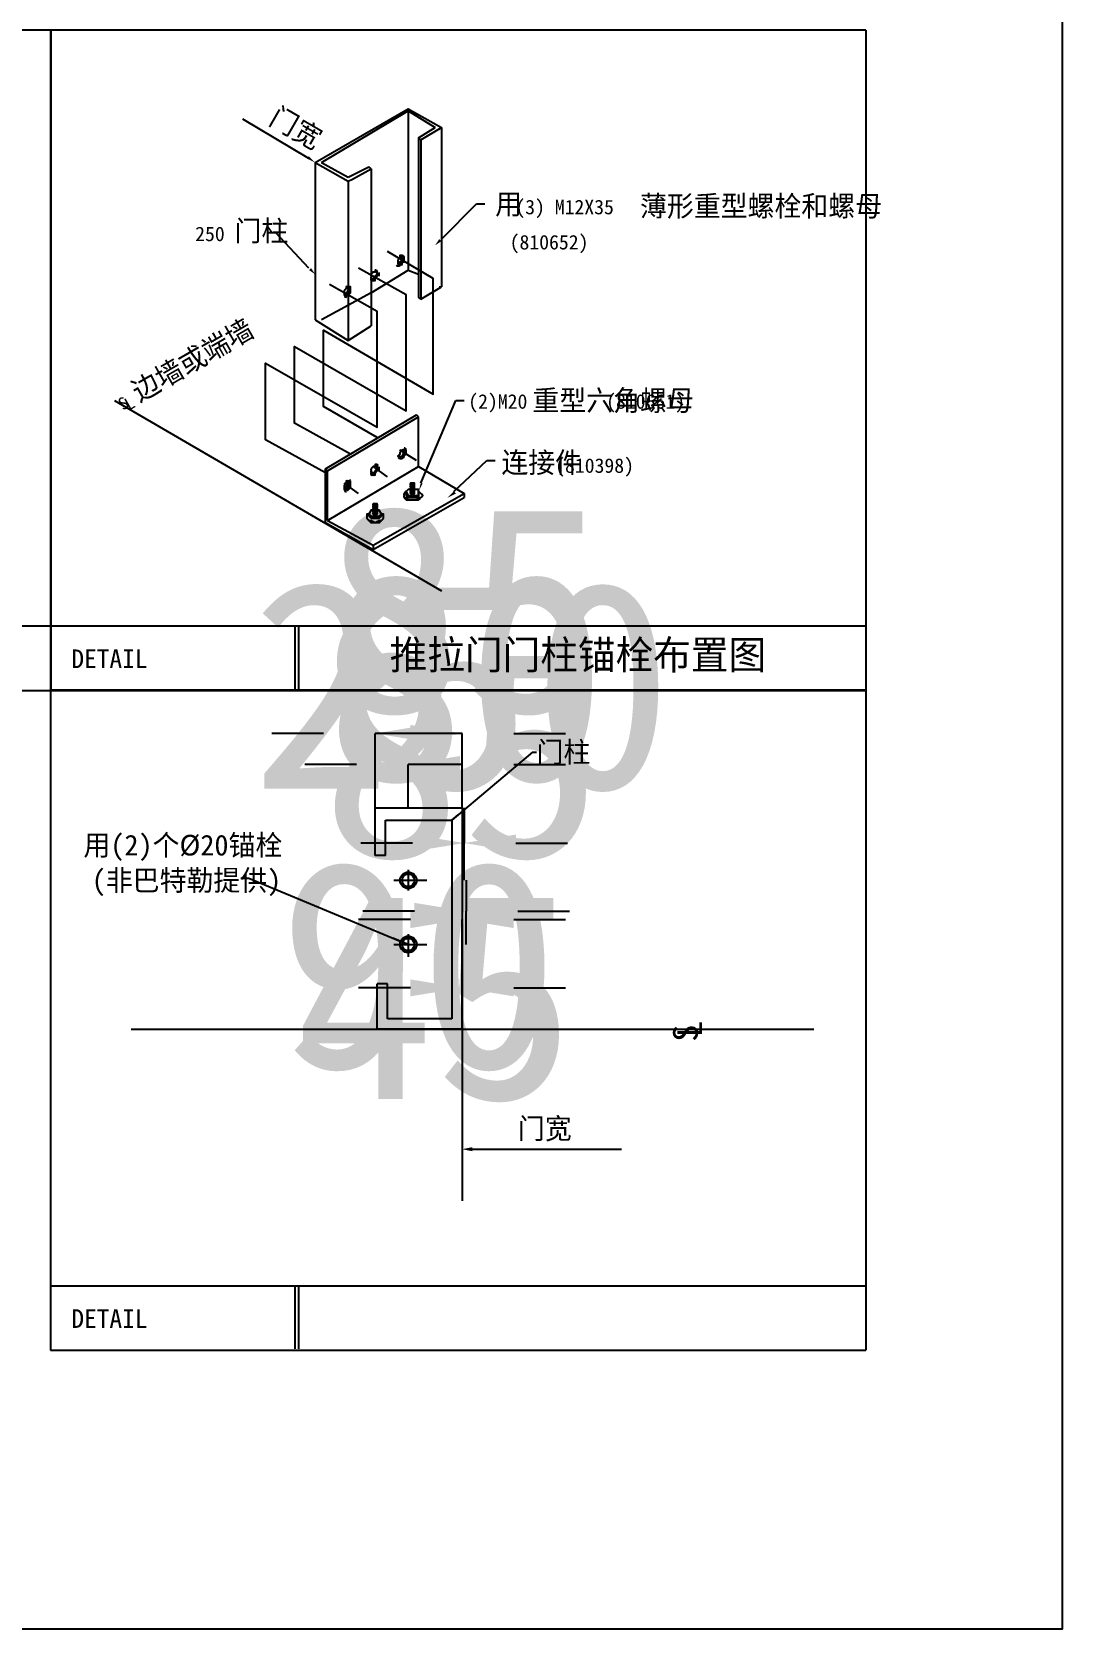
# Model space of a CAD drawing. Header units: metres. Extents: x -1.3 to 16, y 0.4 to 12.6.
# Drawn here: x 11 to 15.98, y 0.36 to 8.08 of the extents above; entities that cross this region are included whole.
import ezdxf

# ---------------------------------------------------------------- set-up
doc = ezdxf.new("R2010")
doc.units = ezdxf.units.M
for name, color, linetype in [('CALL', 1, 'Continuous'), ('CHNOTE', 2, 'Continuous'), ('CTRL', 5, 'Continuous'), ('DIMS-PRIM', 2, 'Continuous'), ('HIDL', 3, 'Continuous'), ('HZ', 2, 'Continuous'), ('NOTE', 4, 'Continuous'), ('STRL', 2, 'Continuous'), ('TTLB-SHBD', 1, 'Continuous')]:
    doc.layers.add(name, color=color, linetype=linetype)
doc.dimstyles.get("Standard").update_dxf_attribs({"dimtxt": 2.5, "dimasz": 2.5, "dimexe": 1.25, "dimexo": 0.625, "dimtad": 1, "dimcen": 2.5, "dimazin": 3, "dimtfac": 1, "dimtmove": 0, "dimatfit": 3})

# ---------------------------------------------------------------- blocks, each defined once
blk = doc.blocks.new('DETBLK')
at = {"layer": 'TTLB-SHBD'}
for p, q in [((6.57, 0), (0, 0)), ((0, 0), (0, -5.32)), ((6.57, 0), (6.57, -5.32)), ((0, -4.8), (6.57, -4.8)), ((1.97, -4.8), (1.97, -5.31)), ((2, -4.8), (2, -5.31)), ((0, -5.32), (6.57, -5.32))]:
    blk.add_line(p, q, dxfattribs=at)
blk.add_text('DETAIL ', height=0.15, dxfattribs=at).set_placement((0.17, -5.14))
blk = doc.blocks.new('SL')
at = {"layer": 'CALL'}
for s, p in [('S', (-0.03, -0.03)), ('L', (-0.02, -0.04))]:
    blk.add_text(s, height=0.06, dxfattribs=at).set_placement(p)
blk = doc.blocks.new('DARROW')
blk.add_lwpolyline([(0, 0), (-1, 0)])
blk = doc.blocks.new('ARROW')
blk.add_lwpolyline([(0, 0), (1, 0)])
blk = doc.blocks.new('_CLOSEDFILLED')
at = {"color": 0, "linetype": 'BYBLOCK'}
blk.add_solid([(-1, 0.164), (0, 0), (-1, -0.164)], dxfattribs=at)
blk = doc.blocks.new('*D7')
for p, q in [((12.41, 4.69), (12.16, 4.69)), ((12.66, 4.33), (12.66, 4.69)), ((13.08, 4.69), (12.66, 4.69)), ((13.08, 4.33), (13.08, 4.69)), ((13.33, 4.69), (13.58, 4.69))]:
    blk.add_line(p, q)
at = {"layer": 'Defpoints'}
for p in [(13.08, 4.69), (12.66, 4.33), (13.08, 4.33)]:
    blk.add_point(p, dxfattribs=at)
at = {"layer": 'NOTE', "xscale": 0.25, "yscale": 0.25, "rotation": 180}
blk.add_blockref('_CLOSEDFILLED', (12.66, 4.69), dxfattribs=at)
at = {"layer": 'NOTE', "xscale": 0.25, "yscale": 0.25}
blk.add_blockref('_CLOSEDFILLED', (13.08, 4.69), dxfattribs=at)
at = {"layer": 'NOTE', "insert": (12.87, 3.565), "char_height": 1, "attachment_point": 5}
blk.add_mtext('90', dxfattribs=at)
blk = doc.blocks.new('*D8')
for p, q in [((13.08, 4.33), (13.08, 3.79)), ((12.83, 3.79), (12.58, 3.79)), ((13.08, 3.26), (13.08, 3.79)), ((13.08, 3.79), (13.08, 3.79)), ((13.33, 3.79), (13.58, 3.79))]:
    blk.add_line(p, q)
at = {"layer": 'Defpoints'}
for p in [(13.08, 4.33), (13.08, 3.79), (13.08, 3.26)]:
    blk.add_point(p, dxfattribs=at)
at = {"layer": 'NOTE', "xscale": 0.25, "yscale": 0.25}
blk.add_blockref('_CLOSEDFILLED', (13.08, 3.79), dxfattribs=at)
at = {"layer": 'NOTE', "xscale": 0.25, "yscale": 0.25, "rotation": 180}
blk.add_blockref('_CLOSEDFILLED', (13.08, 3.79), dxfattribs=at)
at = {"layer": 'NOTE', "insert": (13.08, 4.915), "char_height": 1, "attachment_point": 5}
blk.add_mtext('250', dxfattribs=at)
blk = doc.blocks.new('*D9')
for p, q in [((13.08, 3.67), (13.08, 3.46)), ((12.83, 3.46), (12.58, 3.46)), ((13.08, 3.26), (13.08, 3.46)), ((13.08, 3.46), (13.08, 3.46)), ((13.33, 3.46), (13.58, 3.46))]:
    blk.add_line(p, q)
at = {"layer": 'Defpoints'}
for p in [(13.08, 3.67), (13.08, 3.46), (13.08, 3.26)]:
    blk.add_point(p, dxfattribs=at)
at = {"layer": 'STRL', "xscale": 0.25, "yscale": 0.25}
blk.add_blockref('_CLOSEDFILLED', (13.08, 3.46), dxfattribs=at)
at = {"layer": 'STRL', "xscale": 0.25, "yscale": 0.25, "rotation": 180}
blk.add_blockref('_CLOSEDFILLED', (13.08, 3.46), dxfattribs=at)
at = {"layer": 'STRL', "insert": (13.08, 4.585), "char_height": 1, "attachment_point": 5}
blk.add_mtext('85', dxfattribs=at)
blk = doc.blocks.new('*D10')
for p, q in [((13.1, 3.98), (13.1, 3.83)), ((12.85, 3.83), (12.6, 3.83)), ((13.1, 3.67), (13.1, 3.83)), ((13.1, 3.83), (13.1, 3.83)), ((13.35, 3.83), (13.6, 3.83))]:
    blk.add_line(p, q)
at = {"layer": 'Defpoints'}
for p in [(13.1, 3.98), (13.1, 3.83), (13.1, 3.67)]:
    blk.add_point(p, dxfattribs=at)
at = {"layer": 'STRL', "xscale": 0.25, "yscale": 0.25}
blk.add_blockref('_CLOSEDFILLED', (13.1, 3.83), dxfattribs=at)
at = {"layer": 'STRL', "xscale": 0.25, "yscale": 0.25, "rotation": 180}
blk.add_blockref('_CLOSEDFILLED', (13.1, 3.83), dxfattribs=at)
at = {"layer": 'STRL', "insert": (13.1, 4.955), "char_height": 1, "attachment_point": 5}
blk.add_mtext('80', dxfattribs=at)
blk = doc.blocks.new('*D11')
for p, q in [((13.09, 4.33), (13.09, 4.16)), ((12.84, 4.16), (12.59, 4.16)), ((13.09, 3.98), (13.09, 4.16)), ((13.09, 4.16), (13.09, 4.16)), ((13.34, 4.16), (13.59, 4.16))]:
    blk.add_line(p, q)
at = {"layer": 'Defpoints'}
for p in [(13.09, 4.33), (13.09, 4.16), (13.09, 3.98)]:
    blk.add_point(p, dxfattribs=at)
at = {"layer": 'STRL', "xscale": 0.25, "yscale": 0.25}
blk.add_blockref('_CLOSEDFILLED', (13.09, 4.16), dxfattribs=at)
at = {"layer": 'STRL', "xscale": 0.25, "yscale": 0.25, "rotation": 180}
blk.add_blockref('_CLOSEDFILLED', (13.09, 4.16), dxfattribs=at)
at = {"layer": 'STRL', "insert": (13.09, 5.285), "char_height": 1, "attachment_point": 5}
blk.add_mtext('85', dxfattribs=at)
blk = doc.blocks.new('*D12')
for p, q in [((12.57, 4.54), (12.32, 4.54)), ((12.82, 4.33), (12.82, 4.54)), ((13.08, 4.54), (12.82, 4.54)), ((13.08, 4.33), (13.08, 4.54)), ((13.33, 4.54), (13.58, 4.54))]:
    blk.add_line(p, q)
at = {"layer": 'Defpoints'}
for p in [(13.08, 4.54), (12.82, 4.33), (13.08, 4.33)]:
    blk.add_point(p, dxfattribs=at)
at = {"layer": 'STRL', "xscale": 0.25, "yscale": 0.25, "rotation": 180}
blk.add_blockref('_CLOSEDFILLED', (12.82, 4.54), dxfattribs=at)
at = {"layer": 'STRL', "xscale": 0.25, "yscale": 0.25}
blk.add_blockref('_CLOSEDFILLED', (13.08, 4.54), dxfattribs=at)
at = {"layer": 'STRL', "insert": (12.95, 3.415), "char_height": 1, "attachment_point": 5}
blk.add_mtext('45', dxfattribs=at)

msp = doc.modelspace()

# ---------------------------------------------------------------- linework, layer by layer
for p, q in [((12.42, 5.97), (12.86, 6.23)), ((12.43, 5.96), (12.87, 6.22)), ((12.87, 5.98), (12.87, 6.22)), ((12.42, 5.71), (12.42, 5.97)), ((12.43, 5.72), (12.43, 5.96)), ((12.87, 5.98), (13.09, 5.85)), ((12.65, 5.6), (13.09, 5.85)), ((12.65, 5.58), (13.09, 5.83)), ((12.43, 5.72), (12.65, 5.6)), ((12.42, 5.71), (12.65, 5.58))]:
    msp.add_line(p, q)
for points in [[(12.37, 7.45), (12.82, 7.71), (12.98, 7.62)], [(12.4, 7.45), (12.82, 7.7), (12.95, 7.62)], [(12.82, 7.7), (12.82, 6.93)], [(12.87, 7.57), (12.95, 7.62)], [(12.87, 7.57), (12.87, 6.8)], [(12.88, 7.56), (12.87, 7.57)], [(12.88, 7.56), (12.98, 7.62)], [(12.97, 7.61), (12.98, 7.62)], [(12.98, 7.62), (12.98, 6.85)], [(12.88, 7.56), (12.88, 6.79)], [(12.37, 7.45), (12.37, 6.69)], [(12.37, 7.45), (12.53, 7.36)], [(12.4, 7.45), (12.53, 7.38)], [(12.53, 7.38), (12.63, 7.43)], [(12.55, 7.37), (12.64, 7.42)], [(12.64, 7.42), (12.63, 7.43)], [(12.64, 7.42), (12.64, 6.66)], [(12.53, 7.36), (12.55, 7.37)], [(12.53, 7.36), (12.53, 6.59)], [(12.64, 6.82), (12.82, 6.93), (12.87, 6.91)], [(12.88, 6.79), (12.87, 6.8)], [(12.88, 6.79), (12.98, 6.85)], [(12.97, 6.85), (12.98, 6.85)], [(12.37, 6.69), (12.53, 6.59)], [(12.53, 6.59), (12.64, 6.66)], [(12.87, 6.22), (12.86, 6.23)], [(12.43, 5.96), (12.42, 5.97)], [(12.43, 5.72), (12.87, 5.98)], [(12.83, 5.87), (12.82, 5.87), (12.81, 5.86)], [(12.81, 5.86), (12.82, 5.84), (12.87, 5.84), (12.87, 5.86), (12.87, 5.87), (12.85, 5.87)], [(12.81, 5.86), (12.81, 5.84)], [(12.81, 5.84), (12.82, 5.83), (12.87, 5.83), (12.87, 5.84)], [(12.82, 5.84), (12.82, 5.83)], [(12.87, 5.86), (12.87, 5.84)], [(12.87, 5.84), (12.87, 5.83)], [(13.09, 5.85), (13.09, 5.83)], [(12.65, 5.77), (12.64, 5.77), (12.63, 5.75)], [(12.63, 5.75), (12.64, 5.74), (12.68, 5.74), (12.69, 5.75), (12.68, 5.77), (12.67, 5.77)], [(12.63, 5.75), (12.63, 5.74)], [(12.63, 5.74), (12.64, 5.73), (12.68, 5.73), (12.69, 5.74)], [(12.64, 5.74), (12.64, 5.73)], [(12.68, 5.74), (12.68, 5.73)], [(12.69, 5.75), (12.69, 5.74)], [(12.65, 5.6), (12.65, 5.58)]]:
    msp.add_lwpolyline(points)
for points in [[(12.77, 6.98, 0.06), (12.77, 6.97, 0.07), (12.77, 6.97, 0.11), (12.77, 6.96, 0.16), (12.77, 6.96, 0.16), (12.78, 6.95, 0.11), (12.78, 6.96, 0.07), (12.79, 6.96, 0.06), (12.79, 6.97, 0.06), (12.8, 6.98, 0.07), (12.8, 6.99, 0.11), (12.8, 6.99, 0.16), (12.79, 7, 0.16), (12.79, 7, 0.11), (12.78, 7, 0.07), (12.78, 6.99, 0.06)], [(12.78, 6.97, -0.07), (12.78, 6.96, -0.11), (12.77, 6.96, -0.04), (12.77, 6.96, 0.11), (12.77, 6.96, 0.16), (12.78, 6.95, 0.11), (12.78, 6.96, 0.07), (12.79, 6.96, 0.06), (12.79, 6.97, 0.06), (12.8, 6.98, 0.07), (12.8, 6.99, 0.11), (12.8, 6.99, 0.16), (12.79, 7, 0.11), (12.79, 7, -0.04), (12.79, 7, -0.11), (12.79, 6.99, -0.07), (12.79, 6.98, -0.06), (12.79, 6.97, -0.06)], [(12.64, 6.91, 0.06), (12.64, 6.9, 0.07), (12.64, 6.89, 0.11), (12.64, 6.89, 0.16), (12.64, 6.88, 0.16), (12.65, 6.88, 0.11), (12.66, 6.88, 0.07), (12.66, 6.89, 0.06), (12.67, 6.9, 0.06), (12.67, 6.91, 0.07), (12.67, 6.91, 0.11), (12.67, 6.92, 0.16), (12.67, 6.92, 0.16), (12.66, 6.93, 0.11), (12.66, 6.92, 0.07), (12.65, 6.92, 0.06)], [(12.52, 6.82, -0.07), (12.52, 6.81, -0.11), (12.51, 6.81, -0.04), (12.51, 6.81, 0.11), (12.51, 6.81, 0.16), (12.52, 6.8, 0.11), (12.52, 6.81, 0.07), (12.53, 6.81, 0.06), (12.54, 6.82, 0.06), (12.54, 6.83, 0.07), (12.54, 6.84, 0.11), (12.54, 6.84, 0.16), (12.54, 6.85, 0.11), (12.53, 6.85, -0.04), (12.53, 6.85, -0.11), (12.53, 6.84, -0.07), (12.53, 6.83, -0.06), (12.53, 6.82, -0.06)], [(12.78, 6.05, 0.06), (12.78, 6.04, 0.07), (12.77, 6.03, 0.11), (12.78, 6.03, 0.16), (12.78, 6.02, 0.16), (12.78, 6.02, 0.11), (12.79, 6.02, 0.07), (12.8, 6.03, 0.06), (12.8, 6.04, 0.06), (12.81, 6.04, 0.07), (12.81, 6.05, 0.11), (12.81, 6.06, 0.16), (12.8, 6.06, 0.16), (12.8, 6.06, 0.11), (12.79, 6.06, 0.07), (12.79, 6.06, 0.06)], [(12.79, 6.03, -0.07), (12.79, 6.03, -0.11), (12.78, 6.02, -0.04), (12.78, 6.02, 0.11), (12.78, 6.02, 0.16), (12.78, 6.02, 0.11), (12.79, 6.02, 0.07), (12.8, 6.03, 0.06), (12.8, 6.04, 0.06), (12.81, 6.04, 0.07), (12.81, 6.05, 0.11), (12.81, 6.06, 0.16), (12.8, 6.06, 0.11), (12.8, 6.06, -0.04), (12.8, 6.06, -0.11), (12.8, 6.06, -0.07), (12.8, 6.05, -0.06), (12.8, 6.04, -0.06)], [(12.64, 5.97, 0.06), (12.64, 5.96, 0.07), (12.64, 5.95, 0.11), (12.64, 5.95, 0.16), (12.64, 5.94, 0.16), (12.65, 5.94, 0.11), (12.66, 5.94, 0.07), (12.66, 5.95, 0.06), (12.67, 5.96, 0.06), (12.67, 5.97, 0.07), (12.67, 5.97, 0.11), (12.67, 5.98, 0.16), (12.67, 5.99, 0.16), (12.66, 5.99, 0.11), (12.66, 5.98, 0.07), (12.65, 5.98, 0.06)], [(12.66, 5.95, -0.07), (12.65, 5.95, -0.11), (12.64, 5.95, -0.04), (12.64, 5.95, 0.11), (12.64, 5.94, 0.16), (12.65, 5.94, 0.11), (12.66, 5.94, 0.07), (12.66, 5.95, 0.06), (12.67, 5.96, 0.06), (12.67, 5.97, 0.07), (12.67, 5.97, 0.11), (12.67, 5.98, 0.16), (12.67, 5.99, 0.11), (12.66, 5.99, -0.04), (12.67, 5.99, -0.11), (12.67, 5.98, -0.07), (12.67, 5.97, -0.06), (12.66, 5.96, -0.06)], [(12.51, 5.89, 0.06), (12.51, 5.89, 0.07), (12.51, 5.88, 0.11), (12.51, 5.87, 0.16), (12.51, 5.87, 0.16), (12.52, 5.87, 0.11), (12.52, 5.87, 0.07), (12.53, 5.87, 0.06), (12.54, 5.88, 0.06), (12.54, 5.89, 0.07), (12.54, 5.9, 0.11), (12.54, 5.91, 0.16), (12.54, 5.91, 0.16), (12.53, 5.91, 0.11), (12.52, 5.91, 0.07), (12.52, 5.9, 0.06)], [(12.52, 5.88, -0.07), (12.52, 5.87, -0.11), (12.51, 5.87, -0.04), (12.51, 5.87, 0.11), (12.51, 5.87, 0.16), (12.52, 5.87, 0.11), (12.52, 5.87, 0.07), (12.53, 5.87, 0.06), (12.54, 5.88, 0.06), (12.54, 5.89, 0.07), (12.54, 5.9, 0.11), (12.54, 5.91, 0.16), (12.54, 5.91, 0.11), (12.53, 5.91, -0.04), (12.53, 5.91, -0.11), (12.53, 5.9, -0.07), (12.53, 5.89, -0.06), (12.53, 5.88, -0.06)], [(12.84, 5.9, 0.06), (12.84, 5.9, 0.07), (12.83, 5.9, 0.11), (12.83, 5.9, 0.16), (12.83, 5.9, 0.16), (12.83, 5.89, 0.11), (12.83, 5.89, 0.07), (12.84, 5.89, 0.06), (12.84, 5.89, 0.06), (12.85, 5.89, 0.07), (12.85, 5.89, 0.11), (12.85, 5.89, 0.16), (12.85, 5.9, 0.16), (12.85, 5.9, 0.11), (12.85, 5.9, 0.07), (12.85, 5.9, 0.06)], [(12.84, 5.89, 0.06), (12.84, 5.89, 0.07), (12.83, 5.89, 0.11), (12.83, 5.89, 0.16), (12.83, 5.88, 0.16), (12.83, 5.88, 0.11), (12.83, 5.88, 0.07), (12.84, 5.88, 0.06), (12.84, 5.88, 0.06), (12.85, 5.88, 0.07), (12.85, 5.88, 0.11), (12.85, 5.88, 0.16), (12.85, 5.88, 0.16), (12.85, 5.89, 0.11), (12.85, 5.89, 0.07), (12.85, 5.89, 0.06)], [(12.84, 5.88, 0.06), (12.84, 5.88, 0.07), (12.83, 5.88, 0.11), (12.83, 5.88, 0.16), (12.83, 5.87, 0.16), (12.83, 5.87, 0.11), (12.83, 5.87, 0.07), (12.84, 5.87, 0.06), (12.84, 5.87, 0.06), (12.85, 5.87, 0.07), (12.85, 5.87, 0.11), (12.85, 5.87, 0.16), (12.85, 5.87, 0.16), (12.85, 5.88, 0.11), (12.85, 5.88, 0.07), (12.85, 5.88, 0.06)], [(12.84, 5.87, 0.06), (12.84, 5.87, 0.07), (12.83, 5.87, 0.11), (12.83, 5.87, 0.16), (12.83, 5.87, 0.16), (12.83, 5.86, 0.11), (12.83, 5.86, 0.07), (12.84, 5.86, 0.06), (12.84, 5.86, 0.06), (12.85, 5.86, 0.07), (12.85, 5.86, 0.11), (12.85, 5.86, 0.16), (12.85, 5.87, 0.16), (12.85, 5.87, 0.11), (12.85, 5.87, 0.07), (12.85, 5.87, 0.06)], [(12.84, 5.9, 0.06), (12.84, 5.9, 0.07), (12.83, 5.9, 0.11), (12.83, 5.89, 0.16), (12.83, 5.89, 0.16), (12.83, 5.89, 0.11), (12.83, 5.89, 0.07), (12.84, 5.89, 0.06), (12.84, 5.88, 0.06), (12.85, 5.89, 0.07), (12.85, 5.89, 0.11), (12.85, 5.89, 0.16), (12.85, 5.89, 0.16), (12.85, 5.89, 0.11), (12.85, 5.9, 0.07), (12.85, 5.9, 0.06)], [(12.84, 5.89, 0.06), (12.84, 5.89, 0.07), (12.83, 5.89, 0.11), (12.83, 5.89, 0.16), (12.83, 5.89, 0.16), (12.83, 5.89, 0.11), (12.83, 5.88, 0.07), (12.84, 5.88, 0.06), (12.84, 5.88, 0.06), (12.85, 5.88, 0.07), (12.85, 5.88, 0.11), (12.85, 5.89, 0.16), (12.85, 5.89, 0.16), (12.85, 5.89, 0.11), (12.85, 5.89, 0.07), (12.85, 5.89, 0.06)], [(12.84, 5.89, 0.06), (12.84, 5.89, 0.07), (12.83, 5.88, 0.11), (12.83, 5.88, 0.16), (12.83, 5.88, 0.16), (12.83, 5.88, 0.11), (12.83, 5.87, 0.07), (12.84, 5.87, 0.06), (12.84, 5.87, 0.06), (12.85, 5.87, 0.07), (12.85, 5.87, 0.11), (12.85, 5.88, 0.16), (12.85, 5.88, 0.16), (12.85, 5.88, 0.11), (12.85, 5.88, 0.07), (12.85, 5.89, 0.06)], [(12.84, 5.88, 0.06), (12.84, 5.88, 0.07), (12.83, 5.88, 0.11), (12.83, 5.87, 0.16), (12.83, 5.87, 0.16), (12.83, 5.87, 0.11), (12.83, 5.87, 0.07), (12.84, 5.86, 0.06), (12.84, 5.86, 0.06), (12.85, 5.86, 0.07), (12.85, 5.87, 0.11), (12.85, 5.87, 0.16), (12.85, 5.87, 0.16), (12.85, 5.87, 0.11), (12.85, 5.88, 0.07), (12.85, 5.88, 0.06)], [(12.84, 5.87, 0.06), (12.84, 5.87, 0.07), (12.83, 5.87, 0.11), (12.83, 5.86, 0.16), (12.83, 5.86, 0.16), (12.83, 5.86, 0.11), (12.83, 5.86, 0.07), (12.84, 5.86, 0.06), (12.84, 5.86, 0.06), (12.85, 5.86, 0.07), (12.85, 5.86, 0.11), (12.85, 5.86, 0.16), (12.85, 5.86, 0.16), (12.85, 5.86, 0.11), (12.85, 5.87, 0.07), (12.85, 5.87, 0.06)], [(12.84, 5.87, 0.06), (12.84, 5.86, 0.07), (12.83, 5.86, 0.11), (12.83, 5.86, 0.16), (12.83, 5.86, 0.16), (12.83, 5.86, 0.11), (12.83, 5.85, 0.07), (12.84, 5.85, 0.06), (12.84, 5.85, 0.06), (12.85, 5.85, 0.07), (12.85, 5.85, 0.11), (12.85, 5.86, 0.16), (12.85, 5.86, 0.16), (12.85, 5.86, 0.11), (12.85, 5.86, 0.07), (12.85, 5.86, 0.06)], [(12.66, 5.8, 0.06), (12.66, 5.8, 0.07), (12.65, 5.8, 0.11), (12.65, 5.79, 0.16), (12.65, 5.79, 0.16), (12.65, 5.79, 0.11), (12.65, 5.79, 0.07), (12.66, 5.78, 0.06), (12.66, 5.78, 0.06), (12.67, 5.78, 0.07), (12.67, 5.79, 0.11), (12.67, 5.79, 0.16), (12.67, 5.79, 0.16), (12.67, 5.79, 0.11), (12.67, 5.8, 0.07), (12.67, 5.8, 0.06)], [(12.66, 5.79, 0.06), (12.66, 5.79, 0.07), (12.65, 5.79, 0.11), (12.65, 5.79, 0.16), (12.65, 5.79, 0.16), (12.65, 5.78, 0.11), (12.65, 5.78, 0.07), (12.66, 5.78, 0.06), (12.66, 5.78, 0.06), (12.67, 5.78, 0.07), (12.67, 5.78, 0.11), (12.67, 5.78, 0.16), (12.67, 5.79, 0.16), (12.67, 5.79, 0.11), (12.67, 5.79, 0.07), (12.67, 5.79, 0.06)], [(12.66, 5.79, 0.06), (12.66, 5.79, 0.07), (12.65, 5.79, 0.11), (12.65, 5.79, 0.16), (12.65, 5.78, 0.16), (12.65, 5.78, 0.11), (12.65, 5.78, 0.07), (12.66, 5.78, 0.06), (12.66, 5.78, 0.06), (12.67, 5.78, 0.07), (12.67, 5.78, 0.11), (12.67, 5.78, 0.16), (12.67, 5.78, 0.16), (12.67, 5.79, 0.11), (12.67, 5.79, 0.07), (12.67, 5.79, 0.06)], [(12.66, 5.78, 0.06), (12.66, 5.78, 0.07), (12.65, 5.78, 0.11), (12.65, 5.78, 0.16), (12.65, 5.77, 0.16), (12.65, 5.77, 0.11), (12.65, 5.77, 0.07), (12.66, 5.77, 0.06), (12.66, 5.77, 0.06), (12.67, 5.77, 0.07), (12.67, 5.77, 0.11), (12.67, 5.77, 0.16), (12.67, 5.77, 0.16), (12.67, 5.78, 0.11), (12.67, 5.78, 0.07), (12.67, 5.78, 0.06)], [(12.66, 5.77, 0.06), (12.66, 5.77, 0.07), (12.65, 5.77, 0.11), (12.65, 5.77, 0.16), (12.65, 5.77, 0.16), (12.65, 5.76, 0.11), (12.65, 5.76, 0.07), (12.66, 5.76, 0.06), (12.66, 5.76, 0.06), (12.67, 5.76, 0.07), (12.67, 5.76, 0.11), (12.67, 5.76, 0.16), (12.67, 5.77, 0.16), (12.67, 5.77, 0.11), (12.67, 5.77, 0.07), (12.67, 5.77, 0.06)], [(12.66, 5.76, 0.06), (12.66, 5.76, 0.07), (12.65, 5.76, 0.11), (12.65, 5.76, 0.16), (12.65, 5.75, 0.16), (12.65, 5.75, 0.11), (12.65, 5.75, 0.07), (12.66, 5.75, 0.06), (12.66, 5.75, 0.06), (12.67, 5.75, 0.07), (12.67, 5.75, 0.11), (12.67, 5.75, 0.16), (12.67, 5.75, 0.16), (12.67, 5.76, 0.11), (12.67, 5.76, 0.07), (12.67, 5.76, 0.06)], [(12.66, 5.79, 0.06), (12.66, 5.79, 0.07), (12.65, 5.78, 0.11), (12.65, 5.78, 0.16), (12.65, 5.78, 0.16), (12.65, 5.78, 0.11), (12.65, 5.77, 0.07), (12.66, 5.77, 0.06), (12.66, 5.77, 0.06), (12.67, 5.77, 0.07), (12.67, 5.77, 0.11), (12.67, 5.78, 0.16), (12.67, 5.78, 0.16), (12.67, 5.78, 0.11), (12.67, 5.78, 0.07), (12.67, 5.79, 0.06)], [(12.66, 5.76, 0.06), (12.66, 5.76, 0.07), (12.65, 5.76, 0.11), (12.65, 5.76, 0.16), (12.65, 5.76, 0.16), (12.65, 5.76, 0.11), (12.65, 5.75, 0.07), (12.66, 5.75, 0.06), (12.66, 5.75, 0.06), (12.67, 5.75, 0.07), (12.67, 5.75, 0.11), (12.67, 5.76, 0.16), (12.67, 5.76, 0.16), (12.67, 5.76, 0.11), (12.67, 5.76, 0.07), (12.67, 5.76, 0.06)]]:
    msp.add_lwpolyline(points, format="xyb", close=True)
for points in [[(12.77, 6.96, 0.04), (12.77, 6.96, 0.11), (12.78, 6.96, 0.07), (12.78, 6.97, 0.06), (12.79, 6.97, 0.06), (12.79, 6.98, 0.07), (12.79, 6.99, 0.11), (12.79, 7, 0.04), (12.79, 7, 0.16)], [(12.64, 6.88, 0.04), (12.64, 6.88, 0.11), (12.65, 6.89, 0.07), (12.66, 6.89, 0.06), (12.66, 6.9, 0.06), (12.67, 6.91, 0.07), (12.67, 6.92, 0.11), (12.67, 6.92, 0.04), (12.66, 6.93, 0.16)], [(12.51, 6.82, 0.08), (12.51, 6.81, 0.16), (12.51, 6.81, 0.16), (12.52, 6.8, 0.04), (12.52, 6.81, 0.07)], [(12.51, 6.83, 0.03), (12.51, 6.82, 0.04), (12.51, 6.82, 0.11)], [(12.52, 6.84, 0.04), (12.51, 6.83, 0.06)], [(12.51, 6.83, 0.01), (12.51, 6.83, 0.04)], [(12.51, 6.81, 0.04), (12.51, 6.81, 0.1), (12.52, 6.81, 0.07)], [(12.53, 6.85, 0.05), (12.52, 6.85, 0.04), (12.52, 6.84, 0.06)], [(12.52, 6.81, 0.02), (12.52, 6.82, 0.05), (12.53, 6.82, 0.06)], [(12.54, 6.83, 0.02), (12.54, 6.84, 0.11), (12.54, 6.84, 0.16), (12.54, 6.85, 0.16), (12.53, 6.85, 0.02), (12.53, 6.85, 0.04)], [(12.53, 6.82, 0.05), (12.53, 6.83, 0.07), (12.53, 6.84, 0.11), (12.53, 6.85, 0.04), (12.53, 6.85, 0.16)], [(12.53, 6.81, 0.02), (12.53, 6.81, 0.04), (12.53, 6.82, 0.05)], [(12.54, 6.82, 0.05), (12.54, 6.83, 0.07)], [(12.78, 6.02, 0.04), (12.78, 6.02, 0.11), (12.79, 6.03, 0.07), (12.79, 6.03, 0.06), (12.8, 6.04, 0.06), (12.8, 6.05, 0.07), (12.8, 6.06, 0.11), (12.8, 6.06, 0.04), (12.8, 6.06, 0.16)], [(12.64, 5.95, 0.04), (12.64, 5.95, 0.11), (12.65, 5.95, 0.07), (12.66, 5.95, 0.06), (12.66, 5.96, 0.06), (12.67, 5.97, 0.07), (12.67, 5.98, 0.11), (12.67, 5.99, 0.04), (12.66, 5.99, 0.16)], [(12.51, 5.87, 0.04), (12.51, 5.87, 0.11), (12.52, 5.87, 0.07), (12.52, 5.88, 0.06), (12.53, 5.88, 0.06), (12.53, 5.89, 0.07), (12.53, 5.9, 0.11), (12.53, 5.91, 0.04), (12.53, 5.91, 0.16)], [(12.81, 5.86, 0.1), (12.8, 5.85, 0.16), (12.8, 5.84, 0.16), (12.8, 5.83, 0.11), (12.81, 5.82, 0.07), (12.82, 5.82, 0.06), (12.84, 5.82, 0.06), (12.86, 5.82, 0.07), (12.87, 5.82, 0.11), (12.88, 5.83, 0.16), (12.89, 5.84, 0.16), (12.88, 5.85, 0.09), (12.87, 5.86, 0.07)], [(12.8, 5.84, 0.14), (12.8, 5.83, 0.11), (12.81, 5.83, 0.07), (12.82, 5.82, 0.06), (12.84, 5.82, 0.06), (12.86, 5.82, 0.07), (12.87, 5.83, 0.11), (12.88, 5.83, 0.16), (12.89, 5.84, 0.16)], [(12.63, 5.75, 0.1), (12.62, 5.75, 0.16), (12.62, 5.74, 0.16), (12.62, 5.73, 0.11), (12.63, 5.72, 0.07), (12.64, 5.71, 0.06), (12.66, 5.71, 0.06), (12.68, 5.71, 0.07), (12.69, 5.72, 0.11), (12.7, 5.73, 0.16), (12.7, 5.74, 0.16), (12.7, 5.75, 0.09), (12.69, 5.75, 0.07)], [(12.62, 5.74, 0.14), (12.62, 5.73, 0.11), (12.63, 5.72, 0.07), (12.64, 5.72, 0.06), (12.66, 5.71, 0.06), (12.68, 5.72, 0.07), (12.69, 5.72, 0.11), (12.7, 5.73, 0.16), (12.7, 5.74, 0.16)], [(12.66, 5.78, 0.06), (12.66, 5.78, 0.07), (12.65, 5.78, 0.11), (12.65, 5.77, 0.16), (12.65, 5.77, 0.13), (12.65, 5.77, 0.11)], [(12.65, 5.76, 0.13), (12.65, 5.76, 0.16), (12.65, 5.76, 0.11), (12.65, 5.76, 0.07), (12.66, 5.76, 0.06), (12.66, 5.75, 0.06), (12.67, 5.76, 0.07), (12.67, 5.76, 0.11), (12.67, 5.76, 0.16), (12.67, 5.76, 0.13), (12.67, 5.76, 0.11)], [(12.67, 5.77, 0.13), (12.67, 5.77, 0.16), (12.67, 5.77, 0.11), (12.67, 5.78, 0.07), (12.67, 5.78, 0.06), (12.66, 5.78, 0.06)]]:
    msp.add_lwpolyline(points, format="xyb")
for centre, radius, start, end in [((12.77, 6.96), 0.01, 214.53, 240), ((12.77, 6.96), 0.01, 240, 275.66), ((12.77, 6.97), 0.01, 265.47, 275.66), ((12.77, 6.98), 0.02, 275.66, 300), ((12.77, 6.97), 0.02, 275.66, 300), ((12.76, 6.98), 0.03, 300, 316.55), ((12.75, 6.99), 0.04, 316.55, 330), ((12.75, 6.99), 0.04, 330, 343.45), ((12.77, 6.98), 0.03, 300, 316.55), ((12.78, 6.99), 0.01, 24.34, 34.53), ((12.76, 6.99), 0.04, 316.55, 330), ((12.79, 6.99), 0.01, 60, 85.47), ((12.76, 6.99), 0.04, 330, 343.45), ((12.79, 6.99), 0.01, 24.34, 60), ((12.78, 6.99), 0.02, 0, 24.34), ((12.78, 6.99), 0.02, 360, 24.34), ((12.77, 6.99), 0.03, 343.45, 0), ((12.77, 6.99), 0.03, 343.45, 360), ((12.64, 6.89), 0.01, 265.47, 275.66), ((12.65, 6.89), 0.01, 214.53, 240), ((12.64, 6.9), 0.02, 275.66, 300), ((12.65, 6.89), 0.01, 240, 275.66), ((12.65, 6.9), 0.02, 275.66, 300), ((12.64, 6.91), 0.03, 300, 316.55), ((12.64, 6.91), 0.03, 300, 316.55), ((12.63, 6.92), 0.04, 316.55, 330), ((12.63, 6.92), 0.04, 316.55, 330), ((12.66, 6.92), 0.01, 60, 85.47), ((12.63, 6.92), 0.04, 330, 343.45), ((12.63, 6.92), 0.04, 330, 343.45), ((12.66, 6.92), 0.01, 24.34, 60), ((12.65, 6.92), 0.02, 0, 24.34), ((12.66, 6.92), 0.01, 24.34, 34.53), ((12.64, 6.92), 0.03, 343.45, 0), ((12.66, 6.91), 0.02, 360, 24.34), ((12.65, 6.91), 0.03, 343.45, 360), ((12.51, 6.82), 0.01, 265.47, 275.66), ((12.52, 6.81), 0.01, 214.53, 240), ((12.51, 6.83), 0.02, 275.66, 300), ((12.51, 6.82), 0.02, 275.66, 300), ((12.5, 6.83), 0.03, 300, 316.55), ((12.52, 6.81), 0.01, 240, 275.66), ((12.49, 6.84), 0.04, 316.55, 330), ((12.49, 6.84), 0.04, 330, 343.45), ((12.51, 6.83), 0.03, 300, 316.55), ((12.5, 6.84), 0.04, 316.55, 330), ((12.53, 6.84), 0.01, 60, 85.47), ((12.5, 6.84), 0.04, 330, 343.45), ((12.53, 6.84), 0.01, 24.34, 60), ((12.52, 6.84), 0.02, 0, 24.34), ((12.52, 6.84), 0.02, 360, 24.34), ((12.53, 6.84), 0.01, 24.34, 34.53), ((12.51, 6.84), 0.03, 343.45, 0), ((12.51, 6.84), 0.03, 343.45, 360), ((12.78, 6.03), 0.01, 214.53, 240), ((12.77, 6.05), 0.03, 300, 316.55), ((12.76, 6.06), 0.04, 316.55, 330), ((12.76, 6.06), 0.04, 330, 343.45), ((12.78, 6.05), 0.03, 300, 316.55), ((12.78, 6.06), 0.02, 0, 24.34), ((12.79, 6.06), 0.01, 24.34, 34.53), ((12.77, 6.06), 0.03, 343.45, 0), ((12.77, 6.06), 0.04, 316.55, 330), ((12.8, 6.06), 0.01, 60, 85.47), ((12.77, 6.06), 0.04, 330, 343.45), ((12.8, 6.06), 0.01, 24.34, 60), ((12.79, 6.05), 0.02, 360, 24.34), ((12.78, 6.05), 0.03, 343.45, 360), ((12.64, 5.97), 0.03, 300, 316.55), ((12.64, 5.97), 0.03, 300, 316.55), ((12.63, 5.98), 0.04, 316.55, 330), ((12.63, 5.98), 0.04, 316.55, 330), ((12.66, 5.98), 0.01, 60, 85.47), ((12.63, 5.98), 0.04, 330, 343.45), ((12.63, 5.98), 0.04, 330, 343.45), ((12.66, 5.98), 0.01, 24.34, 60), ((12.65, 5.98), 0.02, 0, 24.34), ((12.66, 5.98), 0.01, 24.34, 34.53), ((12.64, 5.98), 0.03, 343.45, 0), ((12.66, 5.97), 0.02, 360, 24.34), ((12.65, 5.97), 0.03, 343.45, 360), ((12.78, 6.03), 0.01, 240, 275.66), ((12.78, 6.03), 0.01, 265.47, 275.66), ((12.78, 6.04), 0.02, 275.66, 300), ((12.78, 6.04), 0.02, 275.66, 300), ((12.51, 5.88), 0.01, 265.47, 275.66), ((12.51, 5.89), 0.02, 275.66, 300), ((12.5, 5.9), 0.03, 300, 316.55), ((12.49, 5.91), 0.04, 316.55, 330), ((12.49, 5.91), 0.04, 330, 343.45), ((12.51, 5.89), 0.03, 300, 316.55), ((12.5, 5.9), 0.04, 316.55, 330), ((12.53, 5.9), 0.01, 60, 85.47), ((12.5, 5.9), 0.04, 330, 343.45), ((12.53, 5.9), 0.01, 24.34, 60), ((12.53, 5.91), 0.01, 24.34, 34.53), ((12.52, 5.9), 0.02, 0, 24.34), ((12.52, 5.9), 0.02, 360, 24.34), ((12.51, 5.9), 0.03, 343.45, 0), ((12.51, 5.9), 0.03, 343.45, 360), ((12.64, 5.95), 0.01, 265.47, 275.66), ((12.65, 5.95), 0.01, 214.53, 240), ((12.64, 5.96), 0.02, 275.66, 300), ((12.65, 5.95), 0.01, 240, 275.66), ((12.65, 5.96), 0.02, 275.66, 300), ((12.52, 5.87), 0.01, 214.53, 240), ((12.51, 5.88), 0.02, 275.66, 300), ((12.52, 5.87), 0.01, 240, 275.66)]:
    msp.add_arc(centre, radius, start, end)
at = {"layer": 'CALL'}
for p, q in [((12.34, 7.47), (12.02, 7.66)), ((12.98, 7.08), (13.15, 7.25)), ((13.15, 7.25), (13.19, 7.25)), ((12.18, 7.11), (12.14, 7.11)), ((12.34, 6.94), (12.18, 7.11)), ((12.88, 5.9), (13.05, 6.3)), ((13.05, 6.3), (13.09, 6.3)), ((13.04, 5.86), (13.2, 6.01)), ((13.2, 6.01), (13.24, 6.01))]:
    msp.add_line(p, q, dxfattribs=at)
for points in [[(12.34, 7.48), (12.33, 7.47), (12.37, 7.45)], [(12.98, 7.07), (12.97, 7.08), (12.95, 7.05)], [(12.35, 6.94), (12.34, 6.93), (12.37, 6.91)], [(12.89, 5.9), (12.88, 5.9), (12.87, 5.86)], [(13.05, 5.85), (13.04, 5.86), (13.01, 5.83)]]:
    msp.add_solid(points, dxfattribs=at)
at = {"layer": 'CTRL'}
for p, q in [((12.66, 4.33), (13.08, 4.33)), ((12.66, 4.1), (12.66, 4.33)), ((13.08, 4.33), (13.08, 3.26)), ((12.71, 4.27), (13.03, 4.27)), ((12.71, 4.1), (12.71, 4.27)), ((13.03, 4.27), (13.03, 3.31)), ((12.71, 4.1), (12.66, 4.1)), ((12.67, 3.26), (12.67, 3.48)), ((12.72, 3.48), (12.67, 3.48)), ((12.72, 3.31), (12.72, 3.48)), ((13.08, 3.26), (12.67, 3.26)), ((13.03, 3.31), (12.72, 3.31))]:
    msp.add_line(p, q, dxfattribs=at)
for points in [[(12.67, 6.12), (12.41, 6.27), (12.41, 6.64), (12.94, 6.33), (12.94, 6.89), (12.72, 7.02)], [(12.54, 6.04), (12.27, 6.19), (12.27, 6.56), (12.81, 6.25), (12.81, 6.81), (12.58, 6.94)], [(12.42, 5.95), (12.13, 6.11), (12.13, 6.48), (12.67, 6.17), (12.67, 6.73), (12.44, 6.86)], [(11.4, 6.3), (12.98, 5.38)], [(12.86, 6.01), (12.78, 6.06)], [(12.72, 5.93), (12.65, 5.98)], [(12.58, 5.85), (12.51, 5.9)]]:
    msp.add_lwpolyline(points, dxfattribs=at)
for points in [[(12.79, 4), (12.79, 3.96), (12.82, 3.94), (12.85, 3.96), (12.85, 4), (12.82, 4.02)], [(12.79, 3.69), (12.79, 3.65), (12.82, 3.63), (12.85, 3.65), (12.85, 3.69), (12.82, 3.71)]]:
    msp.add_lwpolyline(points, close=True, dxfattribs=at)
for centre, radius in [((12.82, 3.98), 0.04), ((12.82, 3.98), 0.03), ((12.82, 3.67), 0.04), ((12.82, 3.67), 0.03)]:
    msp.add_circle(centre, radius, dxfattribs=at)
at = {"layer": 'DIMS-PRIM'}
msp.add_lwpolyline([(-1.31, 12.6), (15.98, 12.6), (15.98, 0.36), (-1.31, 0.36)], close=True, dxfattribs=at)
at = {"layer": 'HIDL'}
for p, q in [((12.79, 6.98), (12.8, 6.97)), ((12.8, 6.97), (12.79, 6.98)), ((12.64, 6.88), (12.64, 6.88)), ((12.66, 6.89), (12.66, 6.89)), ((12.66, 6.89), (12.66, 6.89)), ((12.64, 6.82), (12.4, 6.69)), ((12.53, 6.81), (12.52, 6.81)), ((12.52, 6.81), (12.53, 6.81)), ((12.53, 6.85), (12.53, 6.83)), ((12.53, 6.85), (12.53, 6.85)), ((12.53, 6.81), (12.53, 6.83)), ((12.53, 6.83), (12.53, 6.81))]:
    msp.add_line(p, q, dxfattribs=at)
for points in [[(12.79, 6.96, 0.06), (12.79, 6.97, 0.03), (12.8, 6.97), (12.79, 6.98, -0.03), (12.79, 6.97, -0.06), (12.78, 6.97, -0.07), (12.78, 6.96, -0.11), (12.77, 6.96, -0.04), (12.77, 6.96, 0.11), (12.77, 6.96, 0.16), (12.78, 6.95, 0.11), (12.78, 6.96, 0.07)], [(12.79, 6.98, -0.03), (12.79, 6.98), (12.8, 6.97, 0.03), (12.8, 6.98, 0.07), (12.8, 6.99, 0.11), (12.8, 6.99, 0.16), (12.79, 7, 0.11), (12.79, 7, -0.04), (12.79, 7, -0.11), (12.79, 6.99, -0.07)], [(12.65, 6.89, -0.11), (12.64, 6.88, -0.02), (12.64, 6.88), (12.64, 6.88, 0.08), (12.64, 6.88, 0.16), (12.65, 6.88, 0.11), (12.66, 6.88, 0.07), (12.66, 6.89, 0.02), (12.66, 6.89), (12.66, 6.89, -0.02), (12.66, 6.89, -0.07)], [(12.67, 6.91, 0.07), (12.67, 6.91, 0.11), (12.67, 6.92, 0.16), (12.67, 6.92, 0.11), (12.66, 6.93, -0.04), (12.67, 6.92, -0.11), (12.67, 6.92, -0.07), (12.67, 6.91, -0.06), (12.66, 6.9, -0.04), (12.66, 6.89), (12.66, 6.89, 0.04), (12.67, 6.9, 0.06)], [(12.52, 6.81, 0.05), (12.53, 6.81), (12.52, 6.81, -0.05), (12.52, 6.81, -0.11), (12.51, 6.81, -0.04), (12.51, 6.81, 0.11), (12.51, 6.81, 0.16), (12.52, 6.8, 0.11)], [(12.52, 6.82, -0.02), (12.52, 6.81), (12.53, 6.81, 0.02), (12.53, 6.81, 0.02), (12.53, 6.81), (12.53, 6.83, -0.04), (12.53, 6.82, -0.06)], [(12.53, 6.81, 0.03), (12.54, 6.82, 0.06), (12.54, 6.83, 0.07), (12.54, 6.84, 0.11), (12.54, 6.84, 0.16), (12.54, 6.85, 0.1), (12.53, 6.85), (12.53, 6.85, -0.02), (12.53, 6.85, -0.11), (12.53, 6.84, -0.07), (12.53, 6.83, -0.02), (12.53, 6.83)], [(12.53, 6.83, 0.02), (12.53, 6.83, 0.07), (12.53, 6.84, 0.11), (12.53, 6.85, 0.02), (12.53, 6.85)]]:
    msp.add_lwpolyline(points, format="xyb", close=True, dxfattribs=at)
for centre, radius, start, end in [((12.77, 6.96), 0.01, 214.53, 240), ((12.77, 6.96), 0.01, 240, 275.66), ((12.77, 6.97), 0.01, 265.47, 275.66), ((12.77, 6.98), 0.02, 275.66, 300), ((12.77, 6.97), 0.02, 275.66, 300), ((12.76, 6.98), 0.03, 300, 316.55), ((12.75, 6.99), 0.04, 316.55, 330), ((12.75, 6.99), 0.04, 330, 336.33), ((12.77, 6.98), 0.03, 300, 316.55), ((12.75, 6.99), 0.04, 336.33, 343.45), ((12.78, 6.99), 0.01, 24.34, 34.53), ((12.76, 6.99), 0.04, 316.55, 330), ((12.79, 6.99), 0.01, 60, 85.47), ((12.76, 6.99), 0.04, 330, 336.33), ((12.79, 6.99), 0.01, 24.34, 60), ((12.76, 6.99), 0.04, 336.33, 343.45), ((12.78, 6.99), 0.02, 0, 24.34), ((12.78, 6.99), 0.02, 360, 24.34), ((12.77, 6.99), 0.03, 343.45, 0), ((12.77, 6.99), 0.03, 343.45, 360), ((12.64, 6.89), 0.01, 270.39, 275.66), ((12.64, 6.9), 0.02, 275.66, 300), ((12.65, 6.89), 0.01, 222.43, 240), ((12.65, 6.89), 0.01, 240, 275.66), ((12.65, 6.9), 0.02, 275.66, 300), ((12.64, 6.91), 0.03, 300, 316.55), ((12.64, 6.91), 0.03, 300, 316.55), ((12.63, 6.92), 0.04, 316.55, 321.45), ((12.63, 6.92), 0.04, 316.55, 321.45), ((12.66, 6.92), 0.01, 60, 85.47), ((12.63, 6.92), 0.04, 321.45, 330), ((12.63, 6.92), 0.04, 321.45, 330), ((12.63, 6.92), 0.04, 330, 343.45), ((12.63, 6.92), 0.04, 330, 343.45), ((12.66, 6.92), 0.01, 24.34, 60), ((12.65, 6.92), 0.02, 0, 24.34), ((12.66, 6.92), 0.01, 24.34, 34.53), ((12.64, 6.92), 0.03, 343.45, 360), ((12.66, 6.91), 0.02, 0, 24.34), ((12.65, 6.91), 0.03, 343.45, 0), ((12.51, 6.82), 0.01, 265.47, 275.66), ((12.52, 6.81), 0.01, 214.53, 240), ((12.51, 6.83), 0.02, 275.66, 300), ((12.51, 6.82), 0.02, 275.66, 300), ((12.5, 6.83), 0.03, 300, 312.03), ((12.52, 6.81), 0.01, 240, 275.66), ((12.49, 6.84), 0.04, 316.55, 330), ((12.5, 6.83), 0.03, 312.03, 316.55), ((12.49, 6.84), 0.04, 330, 339.96), ((12.51, 6.83), 0.03, 300, 312.03), ((12.49, 6.84), 0.04, 339.96, 343.45), ((12.49, 6.84), 0.04, 339.96, 343.45), ((12.5, 6.84), 0.04, 316.55, 322.2), ((12.51, 6.83), 0.03, 312.03, 316.55), ((12.53, 6.84), 0.01, 60, 83.03), ((12.5, 6.84), 0.04, 322.2, 330), ((12.5, 6.84), 0.04, 330, 343.45), ((12.53, 6.84), 0.01, 24.34, 60), ((12.52, 6.84), 0.02, 360, 24.34), ((12.52, 6.84), 0.02, 0, 24.34), ((12.52, 6.84), 0.02, 0, 24.34), ((12.53, 6.84), 0.01, 24.34, 29.97), ((12.53, 6.84), 0.01, 24.34, 29.97), ((12.51, 6.84), 0.03, 343.45, 0), ((12.51, 6.84), 0.03, 343.45, 360), ((12.51, 6.84), 0.03, 343.45, 0)]:
    msp.add_arc(centre, radius, start, end, dxfattribs=at)
at = {"layer": 'NOTE'}
msp.add_line((13.42, 4.6), (13.03, 4.27), dxfattribs=at)
for points in [[(13.42, 4.6), (13.44, 4.6)], [(12.01, 3.99), (12.05, 3.99), (12.82, 3.67)]]:
    msp.add_lwpolyline(points, dxfattribs=at)
at = {"layer": 'STRL'}
for p, q in [((13.13, 2.68), (13.42, 2.68)), ((13.42, 2.68), (13.85, 2.68))]:
    msp.add_line(p, q, dxfattribs=at)
for points in [[(12.82, 4.03), (12.82, 3.93)], [(12.75, 3.98), (12.91, 3.98)], [(12.82, 3.72), (12.82, 3.61)], [(12.75, 3.67), (12.91, 3.67)], [(11.48, 3.26), (14.78, 3.26)], [(13.08, 3.26), (13.08, 2.43)]]:
    msp.add_lwpolyline(points, dxfattribs=at)
msp.add_solid([(13.13, 2.67), (13.13, 2.69), (13.08, 2.68)], dxfattribs=at)

# ---------------------------------------------------------------- block references
at = {"xscale": 0.6, "yscale": 0.6, "zscale": 0.6}
for p in [(7.15, 8.09), (11.09, 8.09), (11.09, 4.9)]:
    msp.add_blockref('DETBLK', p, dxfattribs=at)
at = {"layer": 'NOTE'}
for name, p, xscale, yscale, zscale, rotation in [('DARROW', (13.03, 4.27), 0.04, 0.04, 0.04, 220.43), ('ARROW', (12.82, 3.67), 0.08, 0.08, 0.08, 157.45)]:
    msp.add_blockref(name, p, dxfattribs=dict(at, xscale=xscale, yscale=yscale, zscale=zscale, rotation=rotation))
at = {"layer": 'STRL', "xscale": 2, "yscale": 2, "zscale": 2, "rotation": 90}
msp.add_blockref('SL', (14.16, 3.26), dxfattribs=at)

# ---------------------------------------------------------------- texts
at = {"layer": 'CALL'}
for s, p in [('S', (11.44, 6.25)), ('L', (11.47, 6.25))]:
    msp.add_text(s, height=0.06, rotation=30, dxfattribs=at).set_placement(p)
msp.add_text('(810398)', height=0.07, dxfattribs=at).set_placement((13.53, 5.95))
at = {"layer": 'CHNOTE'}
msp.add_text('门宽', height=0.1, dxfattribs=at).set_placement((13.35, 2.73))
at = {"layer": 'HZ'}
for s, rotation, p in [('门宽', 330, (12.14, 7.64)), ('边墙或端墙', 30, (11.52, 6.29))]:
    msp.add_text(s, height=0.1, rotation=rotation, dxfattribs=at).set_placement(p)
for s, height, p in [('用', 0.1, (13.24, 7.2)), (' (3) M12X35', 0.07, (13.29, 7.2)), ('薄形重型螺栓和螺母', 0.1, (13.94, 7.19)), ('门柱', 0.1, (11.98, 7.07)), ('250', 0.07, (11.79, 7.07)), ('(810652)', 0.07, (13.31, 7.03)), ('(2)M20        (810661)', 0.07, (13.11, 6.26)), ('重型六角螺母', 0.1, (13.42, 6.25)), ('连接件', 0.1, (13.27, 5.95))]:
    msp.add_text(s, height=height, dxfattribs=at).set_placement(p)
at = {"layer": 'NOTE'}
for s, height, p in [('推拉门门柱锚栓布置图', 0.14, (12.73, 5)), ('门柱', 0.1, (13.44, 4.55)), ('用(2)个%%C20锚栓', 0.1, (11.25, 4.1)), ('(非巴特勒提供)', 0.1, (11.29, 3.93))]:
    msp.add_text(s, height=height, dxfattribs=at).set_placement(p)

# ---------------------------------------------------------------- dimensions: what is measured, and where the dimension line sits
for base, p1, p2, text, picture, middle in [((13.08, 3.79), (13.08, 3.26), (13.08, 4.33), '250', '*D8', (13.08, 4.915)), ((13.08, 4.69), (13.08, 4.33), (12.66, 4.33), '90', '*D7', (12.87, 3.565))]:
    dim = msp.add_linear_dim(base=base, p1=p1, p2=p2, text=text, dimstyle='Standard', dxfattribs=at)
    dim.commit()
    dim.dimension.update_dxf_attribs({"geometry": picture, "text_midpoint": middle})
at = {"layer": 'STRL'}
for base, p1, p2, text, picture, middle in [((13.09, 4.16), (13.09, 3.98), (13.09, 4.33), '85', '*D11', (13.09, 5.285)), ((13.1, 3.83), (13.1, 3.67), (13.1, 3.98), '80', '*D10', (13.1, 4.955)), ((13.08, 3.46), (13.08, 3.26), (13.08, 3.67), '85', '*D9', (13.08, 4.585)), ((13.08, 4.54), (13.08, 4.33), (12.82, 4.33), '45', '*D12', (12.95, 3.415))]:
    dim = msp.add_linear_dim(base=base, p1=p1, p2=p2, text=text, dimstyle='Standard', dxfattribs=at)
    dim.commit()
    dim.dimension.update_dxf_attribs({"geometry": picture, "text_midpoint": middle})

doc.saveas('drawing.dxf')
